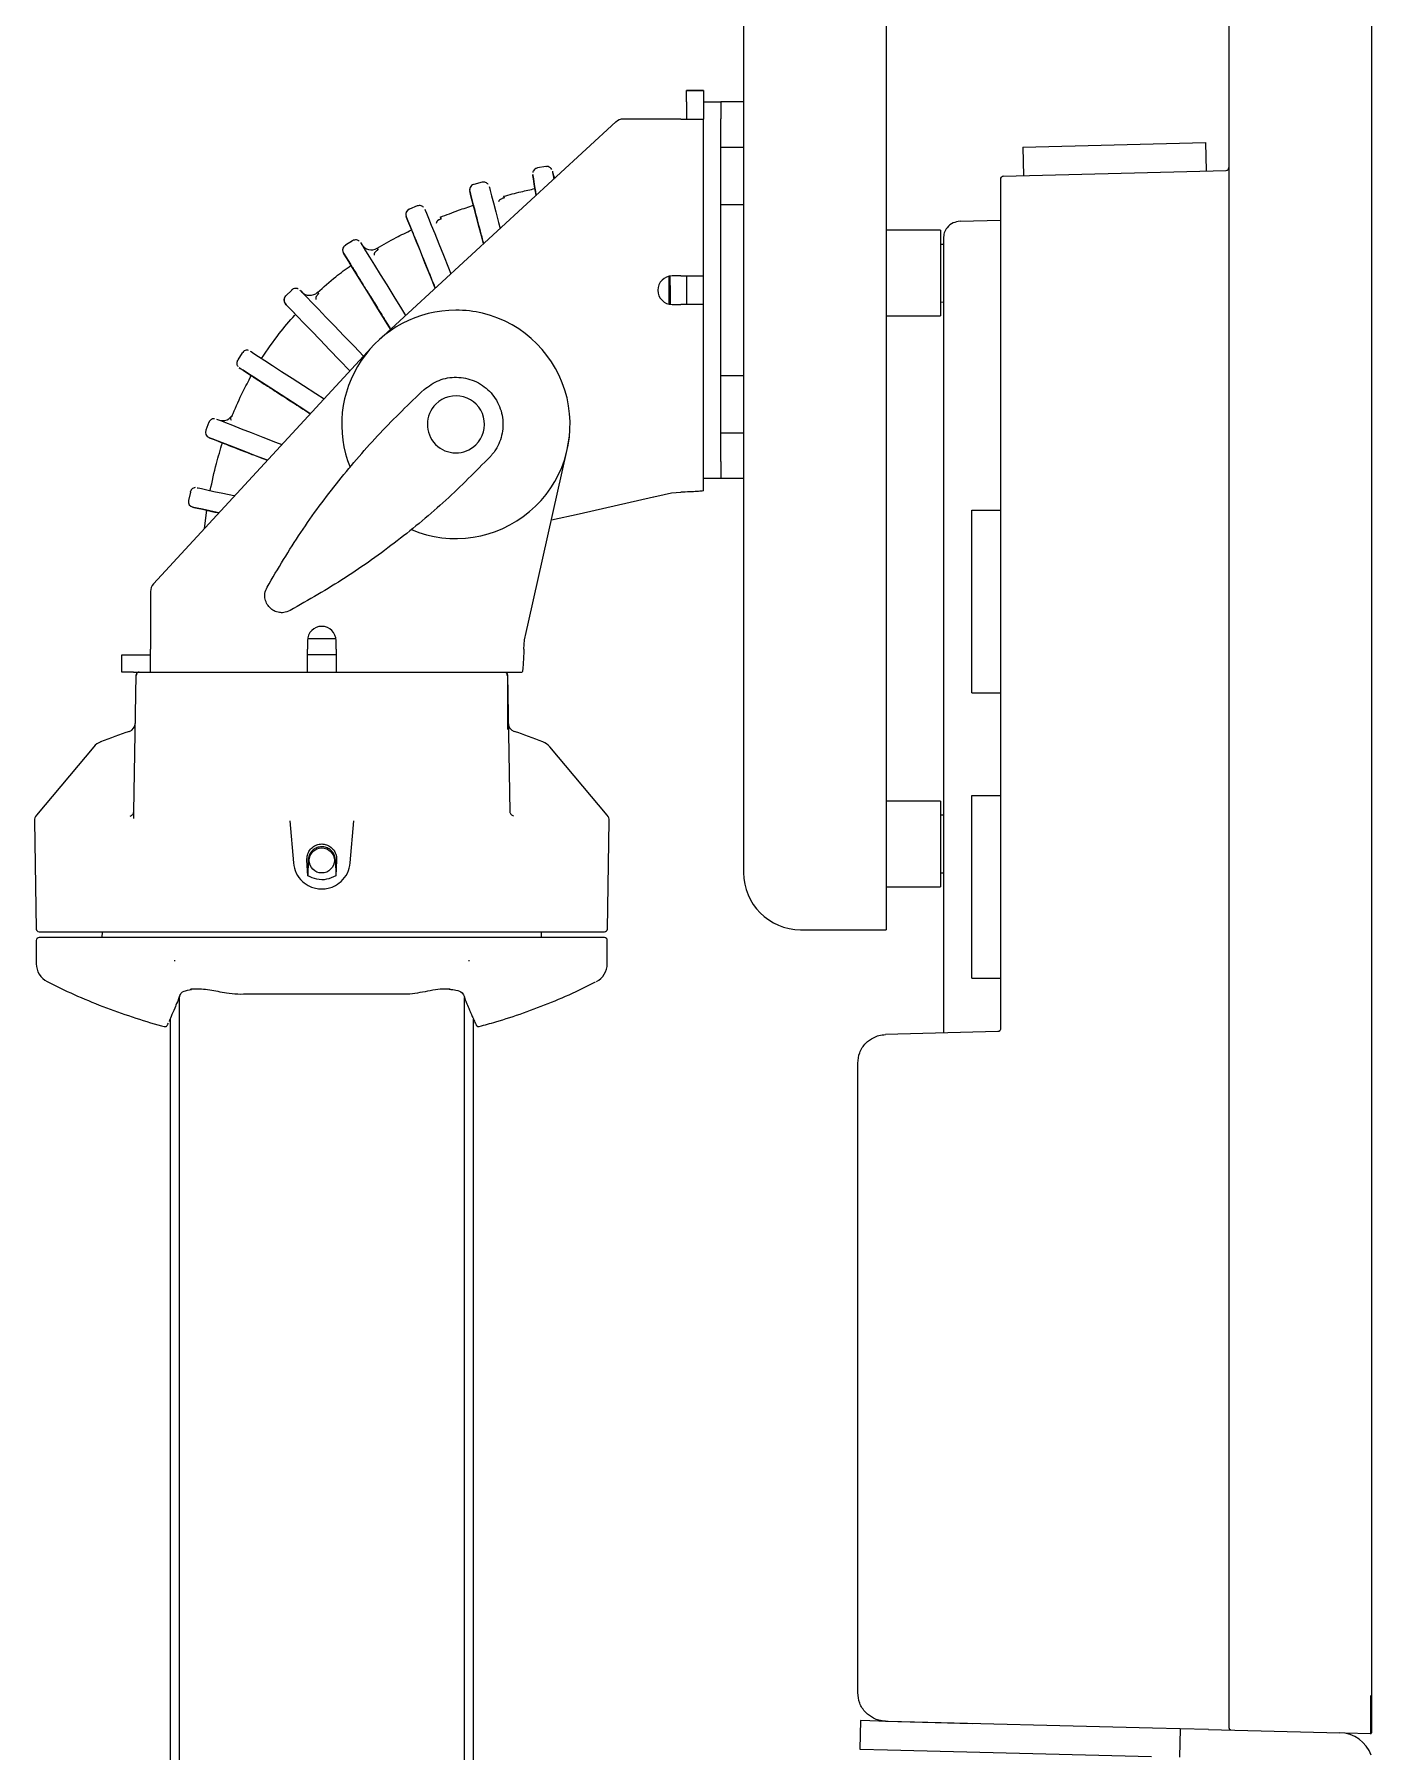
# Model space of a CAD drawing. Extents: x 28911 to 70911, y -59 to 29641.
# Drawn here: x 43988.8 to 44223, y 7214.3 to 7515.1 of the extents above; entities that cross this region are included whole.
import ezdxf

# ---------------------------------------------------------------- set-up
doc = ezdxf.new("R2010")
doc.units = 0
doc.header["$LTSCALE"] = 300
doc.header["$MEASUREMENT"] = 0

# ---------------------------------------------------------------- blocks, each defined once
blk = doc.blocks.new('A$C714e681e')
at = {"color": 7, "linetype": 'Continuous', "lineweight": 25}
for p, q in [((6135.66, 1695.91), (6135.66, 1534.91)), ((6160.66, 1695.91), (6160.66, 1524.91)), ((6220.66, 1696.05), (6220.66, 1391.39)), ((6245.66, 1696.05), (6245.66, 1390.76)), ((6125.66, 1671.9), (6128.66, 1671.9)), ((6125.66, 1669.9), (6125.66, 1671.9)), ((6128.66, 1671.9), (6125.66, 1671.9)), ((6125.66, 1669.9), (6125.66, 1666.9)), ((6128.66, 1671.9), (6128.66, 1669.9)), ((6128.66, 1669.91), (6131.66, 1669.91)), ((6128.66, 1669.9), (6128.66, 1666.9)), ((6131.66, 1669.91), (6131.66, 1666.91)), ((6132.16, 1669.91), (6131.66, 1669.91)), ((6135.66, 1669.91), (6132.16, 1669.91)), ((6113.28, 1666.38), (6071.74, 1628.13)), ((6124.66, 1666.9), (6114.63, 1666.9)), ((6124.66, 1666.9), (6128.66, 1666.9)), ((6128.66, 1639.41), (6128.66, 1666.9)), ((6131.66, 1606.91), (6131.66, 1666.91)), ((6135.66, 1661.91), (6131.66, 1661.91)), ((6184.56, 1661.96), (6216.55, 1662.8)), ((6184.56, 1661.96), (6184.69, 1656.96)), ((6216.55, 1662.8), (6216.68, 1657.8)), ((6099.11, 1658.13), (6099.11, 1658.13)), ((6101.06, 1658.57), (6099.57, 1658.33)), ((6181.15, 1656.87), (6220.18, 1657.89)), ((6088.04, 1655.23), (6088.04, 1655.23)), ((6089.89, 1655.82), (6088.44, 1655.44)), ((6181.15, 1656.82), (6181.15, 1656.87)), ((6078.53, 1651.67), (6077.14, 1651.11)), ((6093.65, 1653.37), (6093.73, 1653.07)), ((6131.66, 1651.91), (6135.66, 1651.91)), ((6180.66, 1651.87), (6180.66, 1507.55)), ((6076.82, 1650.89), (6076.82, 1650.89)), ((6082.56, 1649.7), (6082.68, 1649.41)), ((6173.59, 1648.98), (6180.66, 1649.17)), ((6067.2, 1645.57), (6065.93, 1644.78)), ((6170.16, 1647.41), (6160.66, 1647.41)), ((6170.16, 1647.41), (6170.16, 1632.41)), ((6170.66, 1645.98), (6170.66, 1506.8)), ((6065.69, 1644.58), (6065.69, 1644.58)), ((6071.5, 1644.26), (6071.67, 1644)), ((6170.16, 1644.96), (6170.66, 1644.98)), ((6122.66, 1634.46), (6122.66, 1639.35)), ((6122.8, 1634.43), (6122.77, 1639.37)), ((6124.66, 1639.41), (6123.16, 1639.41)), ((6124.66, 1639.41), (6128.66, 1639.41)), ((6125.66, 1639.41), (6125.66, 1634.41)), ((6128.66, 1634.41), (6128.66, 1639.41)), ((6056.56, 1636.95), (6055.48, 1635.91)), ((6061.05, 1636.54), (6061.27, 1636.32)), ((6055.35, 1635.76), (6055.35, 1635.76)), ((6123.16, 1634.41), (6124.66, 1634.41)), ((6128.66, 1634.41), (6124.66, 1634.41)), ((6128.66, 1601.8), (6128.66, 1634.41)), ((6170.16, 1634.85), (6170.66, 1634.84)), ((6057.13, 1632.5), (6057.07, 1632.55)), ((6057.12, 1632.63), (6057.12, 1632.63)), ((6160.66, 1632.41), (6170.16, 1632.41)), ((6070.51, 1626.9), (6032.33, 1585.49)), ((6047.02, 1624.62), (6047.07, 1624.7)), ((6047.02, 1624.62), (6047.02, 1624.62)), ((6047.88, 1625.95), (6047.07, 1624.7)), ((6135.66, 1621.91), (6131.66, 1621.91)), ((6047.95, 1619.05), (6047.95, 1619.05)), ((6042.04, 1613.78), (6041.5, 1612.38)), ((6042.04, 1613.78), (6042.04, 1613.78)), ((6044.4, 1610.18), (6044.4, 1610.18)), ((6104.8, 1609.04), (6105.18, 1611.33)), ((6131.66, 1611.91), (6135.66, 1611.91)), ((6098.01, 1578.79), (6104.8, 1609.04)), ((6131.66, 1606.91), (6131.66, 1603.91)), ((6131.66, 1603.91), (6128.66, 1603.91)), ((6132.16, 1603.91), (6131.66, 1603.91)), ((6135.66, 1603.91), (6132.16, 1603.91)), ((6038.78, 1601.55), (6038.46, 1600.09)), ((6038.78, 1601.55), (6038.8, 1601.64)), ((6038.78, 1601.55), (6038.8, 1601.64)), ((6038.8, 1601.64), (6038.8, 1601.64)), ((6106.88, 1597.77), (6119.92, 1600.7)), ((6119.92, 1600.7), (6119.95, 1600.71)), ((6119.95, 1600.71), (6121.76, 1601.11)), ((6121.76, 1601.11), (6123.02, 1601.4)), ((6123.02, 1601.4), (6124.66, 1601.52)), ((6041.25, 1595.16), (6041.67, 1598.37)), ((6041.67, 1598.37), (6041.67, 1598.37)), ((6102.03, 1596.68), (6106.88, 1597.77)), ((6175.66, 1598.41), (6180.66, 1598.41)), ((6175.66, 1566.41), (6175.66, 1598.41)), ((6031.8, 1584.14), (6031.8, 1574.04)), ((6097.31, 1575.68), (6097.59, 1576.95)), ((6097.59, 1576.95), (6098.01, 1578.79)), ((6031.8, 1570.04), (6031.8, 1574.04)), ((6059.3, 1575.54), (6059.3, 1574.04)), ((6059.3, 1570.04), (6059.3, 1574.04)), ((6064.28, 1575.84), (6059.32, 1575.84)), ((6064.3, 1574.04), (6064.3, 1575.54)), ((6064.3, 1574.04), (6064.3, 1570.04)), ((6097.19, 1574.04), (6097.31, 1575.68)), ((6026.8, 1573.04), (6028.8, 1573.04)), ((6026.8, 1570.04), (6026.8, 1573.04)), ((6028.8, 1573.04), (6031.8, 1573.04)), ((6064.3, 1573.04), (6059.3, 1573.04)), ((6028.8, 1570.04), (6026.8, 1570.04)), ((6028.8, 1570.04), (6031.8, 1570.04)), ((6028.87, 1545.54), (6029.29, 1569.55)), ((6029.3, 1569.54), (6029.43, 1569.53)), ((6031.8, 1570.04), (6059.3, 1570.04)), ((6059.3, 1570.04), (6064.3, 1570.04)), ((6064.3, 1570.04), (6096.91, 1570.04)), ((6094.17, 1569.53), (6094.3, 1569.54)), ((6094.3, 1569.54), (6094.3, 1559.95)), ((6094.31, 1569.55), (6094.73, 1545.57)), ((6175.66, 1566.41), (6180.66, 1566.41)), ((6021.87, 1556.95), (6011.81, 1544.97)), ((6111.79, 1544.97), (6101.73, 1556.95)), ((6170.16, 1547.41), (6160.66, 1547.41)), ((6170.16, 1547.41), (6170.16, 1532.41)), ((6175.66, 1548.41), (6180.66, 1548.41)), ((6175.66, 1516.41), (6175.66, 1548.41)), ((6011.46, 1543.98), (6011.79, 1525.03)), ((6056.18, 1543.97), (6056.82, 1536.6)), ((6066.78, 1536.6), (6067.43, 1543.97)), ((6111.81, 1525.03), (6112.14, 1543.98)), ((6170.66, 1544.98), (6170.16, 1544.96)), ((6059.36, 1534.33), (6059.2, 1537.08)), ((6059.41, 1537.08), (6059.36, 1534.33)), ((6064.19, 1537.08), (6064.24, 1534.33)), ((6064.4, 1537.08), (6064.24, 1534.33)), ((6170.16, 1534.85), (6170.66, 1534.84)), ((6160.66, 1532.41), (6170.16, 1532.41)), ((6011.8, 1523.04), (6011.8, 1518.93)), ((6023.32, 1524.54), (6023.3, 1523.54)), ((6100.3, 1523.54), (6100.28, 1524.54)), ((6111.8, 1518.93), (6111.8, 1523.04)), ((6145.66, 1524.91), (6152.66, 1524.91)), ((6152.66, 1524.91), (6160.66, 1524.91)), ((6035.94, 1519.54), (6036.12, 1519.54)), ((6087.48, 1519.54), (6087.66, 1519.54)), ((6175.66, 1516.41), (6180.66, 1516.41)), ((6036.82, 1513), (6036.82, 226.49)), ((6086.79, 226.45), (6086.79, 1513.03)), ((6035.24, 1509.29), (6035.24, 226.47)), ((6088.36, 226.43), (6088.36, 1509.23)), ((6088.7, 1508.52), (6088.69, 1508.54)), ((6088.85, 1508.16), (6088.87, 1508.1)), ((6180.18, 1507.05), (6160.53, 1506.53)), ((6155.66, 1391.28), (6155.66, 1501.54)), ((6156.14, 1386.38), (6156.02, 1381.38)), ((6161.01, 1386.25), (6156.14, 1386.38)), ((6160.53, 1386.28), (6175.69, 1385.88)), ((6207.26, 1385.08), (6161.01, 1386.25)), ((6212.12, 1384.96), (6207.26, 1385.08)), ((6212.12, 1384.96), (6212, 1379.96)), ((6217.12, 1384.83), (6212.12, 1384.96)), ((6217.12, 1384.83), (6240.11, 1384.25)), ((6220.96, 1384.74), (6220.89, 1384.77)), ((6245.46, 1384.06), (6240.94, 1384.17)), ((6156.02, 1381.38), (6160.88, 1381.26)), ((6160.88, 1381.26), (6207.13, 1380.09))]:
    blk.add_line(p, q, dxfattribs=at)
at = {"color": 7, "linetype": 'Continuous', "lineweight": 25, "flags": 128}
for points in [[(6102.2, 1657.74), (6102.23, 1657.54), (6102.32, 1656.98), (6102.42, 1656.38)], [(6091.11, 1655.1), (6091.16, 1654.92), (6091.31, 1654.36), (6091.55, 1653.44), (6091.88, 1652.19), (6092.29, 1650.62), (6092.77, 1648.76), (6093.04, 1647.74)], [(6099.33, 1653.53), (6099.22, 1654.21), (6099.01, 1655.49), (6098.87, 1656.43), (6098.77, 1656.99), (6098.74, 1657.19)], [(6098.74, 1657.19), (6098.77, 1656.99), (6098.86, 1656.43), (6099.01, 1655.49), (6099.13, 1654.78)], [(6087.72, 1654.22), (6087.77, 1654.03), (6087.92, 1653.47), (6088.16, 1652.56), (6088.34, 1651.86)], [(6090.12, 1645.06), (6089.94, 1645.78), (6089.39, 1647.87), (6088.9, 1649.73), (6088.49, 1651.3), (6088.16, 1652.56), (6087.92, 1653.47), (6087.77, 1654.03), (6087.73, 1654.22)], [(6081.67, 1637.28), (6080.76, 1639.51), (6079.87, 1641.72), (6079.06, 1643.73), (6078.34, 1645.51), (6077.73, 1647.01), (6077.24, 1648.22), (6076.88, 1649.09), (6076.66, 1649.63), (6076.59, 1649.81)], [(6076.59, 1649.81), (6076.66, 1649.63), (6076.88, 1649.09), (6077.24, 1648.22), (6077.51, 1647.55)], [(6079.84, 1651.12), (6079.91, 1650.94), (6080.13, 1650.41), (6080.48, 1649.53), (6080.97, 1648.33), (6081.58, 1646.82), (6082.3, 1645.05), (6083.11, 1643.03), (6084.01, 1640.83), (6084.42, 1639.81)], [(6073.86, 1630.08), (6072.79, 1631.81), (6071.45, 1633.97), (6070.2, 1635.99), (6069.06, 1637.83), (6068.05, 1639.46), (6067.19, 1640.84), (6066.51, 1641.95), (6066.01, 1642.75), (6065.7, 1643.24), (6065.6, 1643.41)], [(6065.6, 1643.41), (6065.7, 1643.24), (6066.01, 1642.75), (6066.51, 1641.95), (6066.89, 1641.33)], [(6065.69, 1644.58), (6065.77, 1644.66), (6065.93, 1644.78)], [(6068.58, 1645.25), (6068.68, 1645.09), (6068.98, 1644.6), (6069.48, 1643.79), (6070.17, 1642.69), (6071.02, 1641.31), (6072.03, 1639.68), (6073.18, 1637.83), (6074.43, 1635.81), (6075.77, 1633.65), (6076.48, 1632.5)], [(6057.98, 1636.93), (6058.11, 1636.79), (6058.51, 1636.37), (6059.17, 1635.69), (6060.07, 1634.76), (6061.2, 1633.59), (6062.53, 1632.21), (6064.04, 1630.65), (6065.69, 1628.93), (6067.45, 1627.11), (6069.11, 1625.38)], [(6055.35, 1635.76), (6055.36, 1635.76), (6055.48, 1635.91)], [(6066.74, 1622.81), (6064.93, 1624.68), (6063.17, 1626.5), (6061.52, 1628.22), (6060.01, 1629.78), (6058.68, 1631.16), (6057.55, 1632.33), (6056.65, 1633.26), (6055.99, 1633.94), (6055.59, 1634.36), (6055.46, 1634.5)], [(6055.46, 1634.5), (6055.59, 1634.36), (6055.99, 1633.94), (6056.65, 1633.26), (6057.26, 1632.63)], [(6049.26, 1626.25), (6049.43, 1626.15), (6049.91, 1625.83), (6050.71, 1625.32), (6051.8, 1624.61), (6053.16, 1623.73), (6054.77, 1622.69), (6056.59, 1621.51), (6058.59, 1620.22), (6060.73, 1618.84), (6062.2, 1617.89)], [(6059.79, 1615.28), (6058.83, 1615.9), (6056.69, 1617.28), (6054.69, 1618.57), (6052.87, 1619.75), (6051.26, 1620.79), (6049.9, 1621.67), (6048.81, 1622.38), (6048.01, 1622.89), (6047.53, 1623.21), (6047.36, 1623.31)], [(6047.36, 1623.31), (6047.53, 1623.21), (6048.01, 1622.89), (6048.81, 1622.38), (6049.42, 1621.98)], [(6043.34, 1614.35), (6043.52, 1614.28), (6044.05, 1614.07), (6044.94, 1613.72), (6046.15, 1613.25), (6047.66, 1612.66), (6049.45, 1611.97), (6051.47, 1611.18), (6053.69, 1610.32), (6054.82, 1609.88)], [(6052.27, 1607.12), (6050.2, 1607.92), (6048.18, 1608.71), (6046.39, 1609.4), (6044.88, 1609.99), (6043.67, 1610.46), (6042.78, 1610.81), (6042.25, 1611.01), (6042.07, 1611.08)], [(6042.07, 1611.08), (6042.25, 1611.01), (6042.78, 1610.81), (6043.67, 1610.46), (6044.34, 1610.2)], [(6039.96, 1602.32), (6040.15, 1602.28), (6040.72, 1602.16), (6041.64, 1601.96), (6042.91, 1601.68), (6044.5, 1601.34), (6046.37, 1600.94), (6046.54, 1600.9)], [(6043.79, 1597.91), (6043.76, 1597.92), (6042.17, 1598.26), (6040.9, 1598.54), (6039.98, 1598.74), (6039.42, 1598.86), (6039.23, 1598.9)], [(6039.23, 1598.9), (6039.42, 1598.86), (6039.98, 1598.74), (6040.9, 1598.54), (6041.61, 1598.38)], [(6029.79, 1570.04), (6029.7, 1570.03), (6029.63, 1570.01)]]:
    blk.add_lwpolyline(points, dxfattribs=at)
at = {"color": 7, "linetype": 'Continuous', "lineweight": 25}
blk.add_circle((6061.8, 1537.04), 2.2, dxfattribs=at)
for centre, radius, start, end in [((6114.63, 1664.9), 2, 90, 132.6336), ((6099.73, 1657.34), 1, 99.0318, 128.109), ((6104.22, 1657.76), 2, 189.0318, 216.7811), ((6220.16, 1658.39), 0.5, 271.5, 0), ((6088.69, 1654.47), 1, 130.9262, 194.6664), ((6088.69, 1654.47), 1, 104.6664, 130.9262), ((6181.16, 1656.37), 0.5, 139.7757, 180), ((6181.16, 1656.37), 0.5, 91.5, 122.1023), ((6077.52, 1650.18), 1, 134.6247, 202.0632), ((6077.52, 1650.18), 1, 112.0632, 134.6247), ((6066.45, 1643.93), 1, 139.4869, 211.7877), ((6070.48, 1645.98), 2, 211.7877, 300.8166), ((6123.16, 1636.91), 2.5, 90, 270), ((6059.7, 1638.02), 2, 223.9715, 312.373), ((6056.18, 1635.19), 1, 145.5788, 223.9715), ((6085.29, 1613.42), 20, 90, 202.0131), ((6085.29, 1613.42), 20, 76.4805, 90), ((6085.29, 1613.42), 20, 247.0691, 76.4805), ((6085.29, 1613.42), 5, 314.5454, 134.5454), ((6044.42, 1616.07), 2, 248.7489, 337.6428), ((6085.29, 1613.42), 5, 134.5454, 314.5454), ((6042.43, 1612.02), 1, 158.7489, 248.7489), ((6039.44, 1599.88), 1, 167.8298, 257.8298), ((6033.8, 1584.14), 2, 137.3228, 180), ((6061.8, 1575.54), 2.5, 0, 180), ((6029.79, 1569.54), 0.5, 128.0344, 179), ((6061.8, 1458.88), 106.25, 108.4816, 111.3746), ((6027.64, 1561.07), 1.5, 288.4816, 359), ((6095.96, 1561.07), 1.5, 181, 251.5184), ((6061.8, 1458.88), 106.25, 68.6254, 71.5184), ((6024.17, 1555.03), 3, 111.3746, 140), ((6099.43, 1555.03), 3, 40, 68.6254), ((6012.96, 1544), 1.5, 140, 181), ((6110.64, 1544), 1.5, 359, 40), ((6145.66, 1534.91), 10, 180, 270), ((6012.29, 1525.04), 0.5, 181, 270), ((6111.31, 1525.04), 0.5, 270, 359), ((6012.3, 1523.04), 0.5, 90, 180), ((6111.3, 1523.04), 0.5, 0, 90), ((6015.3, 1518.93), 3.5, 180, 243.0923), ((6108.3, 1518.93), 3.5, 296.9077, 0), ((6221.16, 1385.19), 0.5, 180, 220.0302), ((6239.96, 1378.25), 6, 20, 88.55), ((6245.46, 1384.26), 0.2, 270, 0), ((6245.46, 1384.26), 0.2, 268.5, 270)]:
    blk.add_arc(centre, radius, start, end, dxfattribs=at)
for points, knots in [([(6099.11, 1658.13), (6099.02, 1658.04), (6098.88, 1657.9), (6098.78, 1657.68), (6098.76, 1657.58), (6098.75, 1657.54)], [0, 0, 0, 0, 0.5455, 0.824003, 1, 1, 1, 1]), ([(6099.51, 1658.31), (6099.49, 1658.31), (6099.34, 1658.29), (6099.22, 1658.2), (6099.11, 1658.13)], [0, 0, 0, 0, 0.157964, 1, 1, 1, 1]), ([(6102.08, 1658.07), (6102.02, 1658.16), (6101.9, 1658.34), (6101.62, 1658.51), (6101.32, 1658.6), (6101.13, 1658.56), (6101.06, 1658.55)], [0, 0, 0, 0, 0.265173, 0.525383, 0.812673, 1, 1, 1, 1]), ([(6088.04, 1655.23), (6087.95, 1655.13), (6087.82, 1654.99), (6087.72, 1654.75), (6087.71, 1654.62), (6087.7, 1654.57)], [0, 0, 0, 0, 0.506584, 0.780336, 1, 1, 1, 1]), ([(6088.4, 1655.42), (6088.38, 1655.42), (6088.25, 1655.4), (6088.14, 1655.31), (6088.04, 1655.23)], [0, 0, 0, 0, 0.115729, 1, 1, 1, 1]), ([(6090.96, 1655.42), (6090.9, 1655.5), (6090.77, 1655.65), (6090.49, 1655.8), (6090.18, 1655.88), (6089.98, 1655.83), (6089.89, 1655.81)], [0, 0, 0, 0, 0.232802, 0.493439, 0.777487, 1, 1, 1, 1]), ([(6093.65, 1653.37), (6094.66, 1653.64), (6096.48, 1654.12), (6098.32, 1654.53), (6099.14, 1654.72)], [0, 0, 0, 0, 0.555366, 1, 1, 1, 1]), ([(6099.14, 1654.72), (6099.14, 1654.67), (6099.16, 1654.56), (6099.27, 1653.87), (6099.33, 1653.53)], [0, 0, 0, 0, 0.503709, 1, 1, 1, 1]), ([(6180.66, 1656.37), (6180.66, 1656.29), (6180.66, 1656.15), (6180.66, 1655.39), (6180.66, 1655.05)], [0, 0, 0, 0, 0.559279, 1, 1, 1, 1]), ([(6180.66, 1655.05), (6180.66, 1654.53), (6180.66, 1653.59), (6180.66, 1652.4), (6180.66, 1651.87)], [0, 0, 0, 0, 0.559188, 1, 1, 1, 1]), ([(6181.15, 1656.85), (6181.11, 1656.85), (6181.01, 1656.84), (6180.88, 1656.78), (6180.77, 1656.69), (6180.72, 1656.6), (6180.7, 1656.55)], [0, 0, 0, 0, 0.242658, 0.494607, 0.749573, 1, 1, 1, 1]), ([(6079.64, 1651.42), (6079.59, 1651.47), (6079.46, 1651.61), (6079.18, 1651.73), (6078.85, 1651.77), (6078.64, 1651.7), (6078.54, 1651.67)], [0, 0, 0, 0, 0.193004, 0.456367, 0.736142, 1, 1, 1, 1]), ([(6082.56, 1649.7), (6083.63, 1650.11), (6085.54, 1650.86), (6087.49, 1651.51), (6088.36, 1651.8)], [0, 0, 0, 0, 0.554946, 1, 1, 1, 1]), ([(6088.36, 1651.8), (6088.37, 1651.74), (6088.4, 1651.63), (6088.64, 1650.71), (6089.02, 1649.27), (6089.51, 1647.39), (6089.92, 1645.82), (6090.12, 1645.06)], [0, 0, 0, 0, 0.2021121, 0.4047889, 0.6064214, 0.8092214, 1, 1, 1, 1]), ([(6093.73, 1653.07), (6093.69, 1653.06), (6093.61, 1653.04), (6093.45, 1652.99), (6093.15, 1652.88), (6092.88, 1652.71), (6092.79, 1652.49), (6092.74, 1652.37)], [0, 0, 0, 0, 0.0367465, 0.0785573, 0.1893276, 0.5544025, 1, 1, 1, 1]), ([(6076.82, 1650.89), (6076.74, 1650.8), (6076.61, 1650.64), (6076.53, 1650.39), (6076.52, 1650.25), (6076.52, 1650.19)], [0, 0, 0, 0, 0.487066, 0.7685178, 1, 1, 1, 1]), ([(6076.52, 1650.19), (6076.52, 1650.19), (6076.52, 1650.17), (6076.52, 1650.16), (6076.52, 1650.15)], [0, 0, 0, 0, 0.337785, 1, 1, 1, 1]), ([(6077.13, 1651.1), (6077.12, 1651.1), (6077, 1651.07), (6076.9, 1650.98), (6076.82, 1650.89)], [0, 0, 0, 0, 0.058097, 1, 1, 1, 1]), ([(6082.68, 1649.41), (6082.65, 1649.39), (6082.57, 1649.36), (6082.42, 1649.29), (6082.14, 1649.15), (6081.9, 1648.95), (6081.84, 1648.72), (6081.81, 1648.6)], [0, 0, 0, 0, 0.036954, 0.079044, 0.190765, 0.559677, 1, 1, 1, 1]), ([(6173.59, 1648.98), (6173.17, 1648.92), (6172.3, 1648.79), (6171.33, 1647.98), (6170.76, 1646.99), (6170.7, 1646.31), (6170.66, 1645.98)], [0, 0, 0, 0, 0.270633, 0.562398, 0.789441, 1, 1, 1, 1]), ([(6068.34, 1645.51), (6068.29, 1645.54), (6068.15, 1645.65), (6067.87, 1645.73), (6067.52, 1645.72), (6067.2, 1645.6), (6067.04, 1645.44), (6066.97, 1645.37)], [0, 0, 0, 0, 0.118949, 0.334736, 0.562107, 0.799505, 1, 1, 1, 1]), ([(6071.5, 1644.26), (6072.6, 1644.89), (6074.57, 1646.04), (6076.62, 1647.04), (6077.53, 1647.49)], [0, 0, 0, 0, 0.555013, 1, 1, 1, 1]), ([(6077.53, 1647.49), (6077.56, 1647.43), (6077.6, 1647.32), (6077.96, 1646.44), (6078.51, 1645.07), (6079.26, 1643.22), (6080.18, 1640.95), (6081, 1638.93), (6081.53, 1637.64), (6081.67, 1637.28)], [0, 0, 0, 0, 0.156548, 0.313534, 0.469711, 0.626792, 0.783074, 0.939911, 1, 1, 1, 1]), ([(6065.69, 1644.58), (6065.62, 1644.48), (6065.5, 1644.31), (6065.45, 1644.03), (6065.45, 1643.86), (6065.47, 1643.76), (6065.47, 1643.73)], [0, 0, 0, 0, 0.417171, 0.678073, 0.905545, 1, 1, 1, 1]), ([(6071.67, 1644), (6071.64, 1643.98), (6071.57, 1643.94), (6071.43, 1643.85), (6071.18, 1643.66), (6070.98, 1643.43), (6070.96, 1643.2), (6070.95, 1643.08)], [0, 0, 0, 0, 0.037201, 0.079624, 0.192484, 0.565982, 1, 1, 1, 1]), ([(6061.05, 1636.54), (6062.1, 1637.47), (6063.99, 1639.13), (6066.02, 1640.62), (6066.92, 1641.28)], [0, 0, 0, 0, 0.5564622, 1, 1, 1, 1]), ([(6066.92, 1641.28), (6066.95, 1641.22), (6067.02, 1641.12), (6067.52, 1640.32), (6068.3, 1639.06), (6069.35, 1637.36), (6070.63, 1635.29), (6072.1, 1632.92), (6073.21, 1631.14), (6073.81, 1630.17), (6073.86, 1630.08)], [0, 0, 0, 0, 0.140839, 0.282071, 0.422576, 0.563894, 0.704494, 0.845591, 0.986656, 1, 1, 1, 1]), ([(6122.77, 1639.34), (6122.78, 1638.42), (6122.79, 1636.8), (6122.8, 1635.18), (6122.8, 1634.48)], [0, 0, 0, 0, 0.56776, 1, 1, 1, 1]), ([(6057.69, 1637.13), (6057.65, 1637.15), (6057.49, 1637.23), (6057.18, 1637.25), (6056.81, 1637.16), (6056.56, 1636.97), (6056.46, 1636.84), (6056.43, 1636.8)], [0, 0, 0, 0, 0.092769, 0.363685, 0.639614, 0.897246, 1, 1, 1, 1]), ([(6061.27, 1636.32), (6061.24, 1636.29), (6061.18, 1636.24), (6061.06, 1636.12), (6060.86, 1635.89), (6060.71, 1635.64), (6060.75, 1635.41), (6060.76, 1635.29)], [0, 0, 0, 0, 0.037411, 0.080119, 0.193953, 0.571367, 1, 1, 1, 1]), ([(6055.35, 1635.76), (6055.29, 1635.65), (6055.19, 1635.46), (6055.17, 1635.17), (6055.2, 1634.96), (6055.24, 1634.84), (6055.26, 1634.79)], [0, 0, 0, 0, 0.36949, 0.622913, 0.840347, 1, 1, 1, 1]), ([(6051.27, 1624.96), (6052.27, 1626.44), (6054.05, 1629.09), (6056.15, 1631.5), (6057.07, 1632.55)], [0, 0, 0, 0, 0.560124, 1, 1, 1, 1]), ([(6047.02, 1624.62), (6046.98, 1624.5), (6046.9, 1624.3), (6046.91, 1624), (6046.98, 1623.77), (6047.05, 1623.63), (6047.1, 1623.57), (6047.11, 1623.55)], [0, 0, 0, 0, 0.33117, 0.577621, 0.785674, 0.960174, 1, 1, 1, 1]), ([(6048.94, 1626.38), (6048.87, 1626.4), (6048.68, 1626.43), (6048.37, 1626.37), (6048.04, 1626.18), (6047.91, 1625.98), (6047.84, 1625.88)], [0, 0, 0, 0, 0.164898, 0.44604, 0.710103, 1, 1, 1, 1]), ([(6046.27, 1615.31), (6046.82, 1616.58), (6047.79, 1618.84), (6048.96, 1621.01), (6049.47, 1621.95)], [0, 0, 0, 0, 0.563152, 1, 1, 1, 1]), ([(6049.47, 1621.95), (6049.52, 1621.92), (6049.62, 1621.85), (6050.42, 1621.34), (6051.66, 1620.53), (6053.34, 1619.45), (6055.39, 1618.12), (6057.57, 1616.72), (6059.11, 1615.72), (6059.79, 1615.28)], [0, 0, 0, 0, 0.146788, 0.293987, 0.440427, 0.587715, 0.734255, 0.881311, 1, 1, 1, 1]), ([(6079.71, 1619.5), (6080.55, 1620.12), (6082.23, 1621.35), (6085.41, 1621.86), (6088.06, 1621.32), (6089.95, 1620.29), (6091.2, 1619.25), (6092.22, 1617.99), (6093.22, 1616.09), (6093.74, 1613.41), (6093.23, 1610.8), (6092.37, 1609.12), (6091.76, 1608.28), (6091.41, 1607.89), (6091.28, 1607.75)], [0, 0, 0, 0, 0.124799, 0.249513, 0.374109, 0.437472, 0.499332, 0.561243, 0.624648, 0.749504, 0.874497, 0.937113, 0.976469, 1, 1, 1, 1]), ([(6052.21, 1584.91), (6054.13, 1588.14), (6057.98, 1594.6), (6064.69, 1603.62), (6071.92, 1612.05), (6077.12, 1617.02), (6079.71, 1619.5)], [0, 0, 0, 0, 0.250464, 0.500924, 0.750528, 1, 1, 1, 1]), ([(6042.99, 1614.41), (6042.98, 1614.41), (6042.86, 1614.42), (6042.64, 1614.37), (6042.35, 1614.22), (6042.15, 1614.01), (6042.07, 1613.85), (6042.05, 1613.79)], [0, 0, 0, 0, 0.032632, 0.279858, 0.555086, 0.846674, 1, 1, 1, 1]), ([(6046.08, 1614.96), (6046.01, 1614.86), (6045.83, 1614.59), (6045.76, 1614.4), (6045.88, 1614.24), (6045.93, 1614.18)], [0, 0, 0, 0, 0.287731, 0.722145, 1, 1, 1, 1]), ([(6042.27, 1601.82), (6042.61, 1603.41), (6043.2, 1606.23), (6044.04, 1608.98), (6044.4, 1610.18)], [0, 0, 0, 0, 0.56618, 1, 1, 1, 1]), ([(6044.4, 1610.18), (6044.46, 1610.15), (6044.57, 1610.11), (6045.46, 1609.77), (6046.83, 1609.23), (6048.71, 1608.5), (6050.55, 1607.78), (6051.85, 1607.28), (6052.27, 1607.12)], [0, 0, 0, 0, 0.182221, 0.364952, 0.546741, 0.729582, 0.911493, 1, 1, 1, 1]), ([(6091.28, 1607.75), (6088.75, 1605.18), (6083.68, 1600.05), (6075.12, 1592.95), (6066, 1586.4), (6059.5, 1582.66), (6056.25, 1580.8)], [0, 0, 0, 0, 0.250334, 0.500744, 0.750401, 1, 1, 1, 1]), ([(6039.61, 1602.33), (6039.56, 1602.32), (6039.41, 1602.3), (6039.17, 1602.17), (6038.93, 1601.95), (6038.84, 1601.75), (6038.8, 1601.64)], [0, 0, 0, 0, 0.13897, 0.412026, 0.702704, 1, 1, 1, 1]), ([(6041.67, 1598.37), (6041.74, 1598.36), (6041.86, 1598.33), (6042.62, 1598.16), (6043.46, 1597.98), (6043.79, 1597.91)], [0, 0, 0, 0, 0.378553, 0.758164, 1, 1, 1, 1]), ([(6056.25, 1580.8), (6055.89, 1580.65), (6055.28, 1580.4), (6054.29, 1580.44), (6053.43, 1580.71), (6052.65, 1581.29), (6052.08, 1582.08), (6051.82, 1582.95), (6051.8, 1583.94), (6052.05, 1584.54), (6052.21, 1584.91)], [0, 0, 0, 0, 0.152894, 0.249721, 0.379167, 0.499651, 0.620169, 0.749622, 0.846724, 1, 1, 1, 1]), ([(6029.8, 1570.04), (6029.74, 1570.03), (6029.64, 1570.02), (6029.53, 1569.96), (6029.44, 1569.89), (6029.38, 1569.81), (6029.32, 1569.7), (6029.31, 1569.6), (6029.3, 1569.54)], [0, 0, 0, 0, 0.239456, 0.36836, 0.5, 0.63164, 0.760545, 1, 1, 1, 1]), ([(6029.64, 1570.01), (6029.59, 1569.99), (6029.49, 1569.94), (6029.39, 1569.82), (6029.33, 1569.68), (6029.33, 1569.58), (6029.33, 1569.53)], [0, 0, 0, 0, 0.248854, 0.502283, 0.754368, 1, 1, 1, 1]), ([(6093.8, 1570.04), (6093.86, 1570.03), (6093.96, 1570.02), (6094.08, 1569.96), (6094.16, 1569.89), (6094.22, 1569.81), (6094.28, 1569.7), (6094.29, 1569.6), (6094.3, 1569.54)], [0, 0, 0, 0, 0.2394484, 0.3683552, 0.5, 0.6316447, 0.7605516, 1, 1, 1, 1]), ([(6094.27, 1569.53), (6094.27, 1569.58), (6094.28, 1569.68), (6094.22, 1569.82), (6094.11, 1569.95), (6094.01, 1569.99), (6093.96, 1570.01)], [0, 0, 0, 0, 0.245763, 0.49799, 0.751442, 1, 1, 1, 1]), ([(6028.24, 1544.77), (6028.33, 1544.82), (6028.51, 1544.92), (6028.71, 1545.1), (6028.84, 1545.3), (6028.86, 1545.46), (6028.87, 1545.54)], [0, 0, 0, 0, 0.249542, 0.501541, 0.753108, 1, 1, 1, 1]), ([(6028.89, 1544.4), (6028.89, 1544.61), (6028.89, 1545.01), (6028.88, 1545.37), (6028.87, 1545.54)], [0, 0, 0, 0, 0.498042, 1, 1, 1, 1]), ([(6094.73, 1545.57), (6094.74, 1545.49), (6094.77, 1545.35), (6094.91, 1545.14), (6095.11, 1544.95), (6095.29, 1544.86), (6095.38, 1544.81)], [0, 0, 0, 0, 0.246991, 0.500911, 0.754386, 1, 1, 1, 1]), ([(6059.2, 1537.08), (6059.21, 1537.39), (6059.23, 1538), (6059.64, 1538.84), (6060.29, 1539.5), (6061.12, 1539.88), (6062, 1539.97), (6062.84, 1539.75), (6063.57, 1539.28), (6064.11, 1538.58), (6064.39, 1537.81), (6064.4, 1537.3), (6064.4, 1537.08)], [0, 0, 0, 0, 0.105415, 0.211342, 0.319445, 0.421748, 0.52358, 0.620122, 0.719072, 0.821472, 0.924735, 1, 1, 1, 1]), ([(6064.19, 1537.08), (6064.17, 1537.33), (6064.11, 1537.84), (6063.72, 1538.54), (6063.13, 1539.09), (6062.37, 1539.41), (6061.56, 1539.47), (6060.77, 1539.24), (6060.09, 1538.78), (6059.62, 1538.12), (6059.43, 1537.51), (6059.41, 1537.16), (6059.41, 1537.08)], [0, 0, 0, 0, 0.099644, 0.206069, 0.316086, 0.42301, 0.533414, 0.640315, 0.749993, 0.858269, 0.966831, 1, 1, 1, 1]), ([(6056.82, 1536.6), (6056.94, 1535.99), (6057.18, 1534.77), (6058.3, 1533.33), (6059.54, 1532.52), (6060.72, 1532.11), (6061.43, 1532.06), (6061.8, 1532.04)], [0, 0, 0, 0, 0.2503086, 0.4997483, 0.7137713, 0.8479544, 1, 1, 1, 1]), ([(6064.24, 1534.33), (6063.72, 1534.09), (6062.68, 1533.62), (6060.91, 1533.62), (6059.88, 1534.09), (6059.36, 1534.33)], [0, 0, 0, 0, 0.333576, 0.669543, 1, 1, 1, 1]), ([(6061.8, 1532.04), (6062.18, 1532.06), (6062.88, 1532.11), (6064.06, 1532.52), (6065.3, 1533.34), (6066.42, 1534.77), (6066.66, 1535.99), (6066.78, 1536.6)], [0, 0, 0, 0, 0.152159, 0.286432, 0.500561, 0.750224, 1, 1, 1, 1]), ([(6012.29, 1524.54), (6012.36, 1524.54), (6012.51, 1524.54), (6013.7, 1524.54), (6015.5, 1524.54), (6017.77, 1524.54), (6020.31, 1524.54), (6023.3, 1524.54), (6026.73, 1524.54), (6030.53, 1524.54), (6034.63, 1524.54), (6038.99, 1524.54), (6043.97, 1524.54), (6049.57, 1524.54), (6055.7, 1524.54), (6059.79, 1524.54), (6061.8, 1524.54)], [0, 0, 0, 0, 0.077633, 0.15767, 0.239951, 0.304283, 0.368607, 0.434307, 0.5, 0.5657, 0.631393, 0.695724, 0.760049, 0.842336, 0.922372, 1, 1, 1, 1]), ([(6111.3, 1523.54), (6111.23, 1523.54), (6111.09, 1523.54), (6109.9, 1523.54), (6108.1, 1523.54), (6105.83, 1523.54), (6103.28, 1523.54), (6100.29, 1523.54), (6096.86, 1523.54), (6093.07, 1523.54), (6088.96, 1523.54), (6084.61, 1523.54), (6079.63, 1523.54), (6074.03, 1523.54), (6067.9, 1523.54), (6061.8, 1523.54), (6055.7, 1523.54), (6049.58, 1523.54), (6043.97, 1523.54), (6038.99, 1523.54), (6034.64, 1523.54), (6030.53, 1523.54), (6026.74, 1523.54), (6023.31, 1523.54), (6020.32, 1523.54), (6017.77, 1523.54), (6015.5, 1523.54), (6013.7, 1523.54), (6012.52, 1523.54), (6012.37, 1523.54), (6012.3, 1523.54)], [0, 0, 0, 0, 0.038814, 0.078832, 0.119976, 0.152138, 0.184303, 0.21715, 0.25, 0.282847, 0.315697, 0.347859, 0.380024, 0.421165, 0.461184, 0.5, 0.538813, 0.578832, 0.619976, 0.652138, 0.684303, 0.71715, 0.75, 0.782847, 0.815697, 0.847859, 0.880024, 0.921165, 0.961184, 1, 1, 1, 1]), ([(6061.8, 1524.54), (6063.81, 1524.54), (6067.9, 1524.54), (6074.03, 1524.54), (6079.63, 1524.54), (6084.61, 1524.54), (6088.97, 1524.54), (6093.07, 1524.54), (6096.87, 1524.54), (6100.3, 1524.54), (6103.29, 1524.54), (6105.84, 1524.54), (6108.11, 1524.54), (6109.91, 1524.54), (6111.09, 1524.54), (6111.24, 1524.54), (6111.31, 1524.54)], [0, 0, 0, 0, 0.077631, 0.15767, 0.239951, 0.304283, 0.368607, 0.434307, 0.5, 0.5657, 0.631393, 0.695724, 0.760049, 0.842336, 0.922373, 1, 1, 1, 1]), ([(6013.72, 1515.81), (6015.28, 1515.05), (6018.47, 1513.48), (6023.43, 1511.43), (6028.55, 1509.61), (6032.15, 1508.47), (6034.06, 1508), (6034.21, 1507.96)], [0, 0, 0, 0, 0.236518, 0.484731, 0.732172, 0.978264, 1, 1, 1, 1]), ([(6036.88, 1513.18), (6036.86, 1513.15), (6036.73, 1512.82), (6036.44, 1512.13), (6035.91, 1510.87), (6035.42, 1509.7), (6035.11, 1508.98), (6035.05, 1508.85), (6035.05, 1508.84)], [0, 0, 0, 0, 0.016573, 0.140351, 0.333947, 0.677932, 0.984724, 1, 1, 1, 1]), ([(6036.77, 1512.87), (6036.84, 1513.1), (6036.97, 1513.56), (6037.46, 1514.18), (6038.49, 1514.35), (6038.98, 1514.44)], [0, 0, 0, 0, 0.358429, 0.694452, 1, 1, 1, 1]), ([(6084.29, 1514.49), (6084.09, 1514.5), (6083.45, 1514.55), (6082.08, 1514.45), (6080.33, 1514.14), (6078.57, 1513.8), (6076.75, 1513.55), (6074.78, 1513.63), (6072.4, 1513.6), (6069.23, 1513.61), (6065.55, 1513.6), (6061.36, 1513.6), (6057.9, 1513.6), (6055.16, 1513.6), (6053.12, 1513.6), (6051.12, 1513.6), (6049.08, 1513.62), (6047.16, 1513.55), (6045.27, 1513.75), (6043.64, 1514.06), (6042.17, 1514.35), (6040.73, 1514.51), (6039.55, 1514.54), (6038.97, 1514.48), (6038.76, 1514.45)], [0, 0, 0, 0, 0.016424, 0.05126, 0.090273, 0.12916, 0.166488, 0.206157, 0.264898, 0.323561, 0.413597, 0.501421, 0.590987, 0.634935, 0.677818, 0.723304, 0.766244, 0.81226, 0.855045, 0.886963, 0.918778, 0.950291, 0.981746, 1, 1, 1, 1]), ([(6084.09, 1514.47), (6084.52, 1514.44), (6085.54, 1514.36), (6086.58, 1513.87), (6086.77, 1512.99), (6086.99, 1512.48), (6087.11, 1512.2)], [0, 0, 0, 0, 0.161954, 0.386713, 0.664887, 1, 1, 1, 1]), ([(6089.39, 1507.98), (6090.35, 1508.24), (6092.96, 1508.93), (6097.19, 1510.33), (6102.09, 1512.2), (6106.29, 1514.01), (6108.81, 1515.3), (6109.74, 1515.77)], [0, 0, 0, 0, 0.136487, 0.371366, 0.611853, 0.856874, 1, 1, 1, 1]), ([(6087.11, 1512.2), (6087.25, 1511.85), (6087.52, 1511.2), (6087.83, 1510.46), (6088.06, 1509.93), (6088.22, 1509.56), (6088.37, 1509.22), (6088.54, 1508.83), (6088.75, 1508.4), (6088.95, 1508.06), (6089.02, 1508.02), (6089.05, 1508)], [0, 0, 0, 0, 0.136157, 0.251082, 0.345059, 0.418234, 0.475875, 0.57075, 0.698366, 0.859212, 1, 1, 1, 1]), ([(6034.21, 1507.95), (6034.24, 1507.95), (6034.32, 1507.93), (6034.43, 1507.94), (6034.56, 1507.97), (6034.63, 1508.02), (6034.66, 1508.04)], [0, 0, 0, 0, 0.231679, 0.478126, 0.735949, 1, 1, 1, 1]), ([(6034.69, 1508.06), (6034.72, 1508.1), (6034.76, 1508.17), (6034.88, 1508.41), (6034.93, 1508.51)], [0, 0, 0, 0, 0.557889, 1, 1, 1, 1]), ([(6088.94, 1508.04), (6089.01, 1508), (6089.16, 1507.92), (6089.32, 1507.94), (6089.39, 1507.95)], [0, 0, 0, 0, 0.510423, 1, 1, 1, 1]), ([(6180.66, 1507.55), (6180.66, 1507.5), (6180.65, 1507.39), (6180.58, 1507.26), (6180.49, 1507.16), (6180.4, 1507.1), (6180.29, 1507.06), (6180.22, 1507.05), (6180.18, 1507.05)], [0, 0, 0, 0, 0.200714, 0.433793, 0.563079, 0.700543, 0.846184, 1, 1, 1, 1]), ([(6155.66, 1501.54), (6155.73, 1502.16), (6155.88, 1503.45), (6156.94, 1505.02), (6158.2, 1505.95), (6159.4, 1506.43), (6160.14, 1506.5), (6160.53, 1506.53)], [0, 0, 0, 0, 0.2430595, 0.4991746, 0.7120577, 0.8467491, 1, 1, 1, 1]), ([(6160.53, 1386.28), (6160.14, 1386.32), (6159.4, 1386.39), (6158.2, 1386.86), (6156.94, 1387.79), (6155.88, 1389.37), (6155.73, 1390.65), (6155.66, 1391.28)], [0, 0, 0, 0, 0.153243, 0.287931, 0.500825, 0.756933, 1, 1, 1, 1]), ([(6220.66, 1391.39), (6220.66, 1390.48), (6220.66, 1388.66), (6220.66, 1386.63), (6220.66, 1385.41), (6220.66, 1385.26), (6220.66, 1385.19)], [0, 0, 0, 0, 0.2796636, 0.5592912, 0.7796514, 1, 1, 1, 1]), ([(6245.46, 1390.76), (6245.46, 1390.21), (6245.46, 1389.2), (6245.46, 1387.54), (6245.46, 1386.16), (6245.46, 1385.13), (6245.46, 1384.29), (6245.46, 1384.15), (6245.46, 1384.06)], [0, 0, 0, 0, 0.155121, 0.290337, 0.500215, 0.630577, 0.757513, 1, 1, 1, 1]), ([(6245.66, 1390.76), (6245.66, 1390.15), (6245.66, 1388.91), (6245.66, 1387.14), (6245.66, 1385.58), (6245.66, 1384.47), (6245.66, 1384.33), (6245.66, 1384.26)], [0, 0, 0, 0, 0.177588, 0.367186, 0.563413, 0.789783, 1, 1, 1, 1]), ([(6220.7, 1385.01), (6220.72, 1384.97), (6220.77, 1384.88), (6220.88, 1384.78), (6220.97, 1384.75), (6221.01, 1384.74)], [0, 0, 0, 0, 0.336239, 0.678077, 1, 1, 1, 1])]:
    blk.add_open_spline(points, degree=3, knots=knots, dxfattribs=at)
for points in [[(6128.66, 1601.8), (6128.6, 1601.77), (6128.48, 1601.73), (6127.56, 1601.66), (6126.24, 1601.59), (6125.19, 1601.54), (6124.66, 1601.52)], [(6097.19, 1574.04), (6097.17, 1573.51), (6097.12, 1572.46), (6097.05, 1571.14), (6096.98, 1570.22), (6096.93, 1570.1), (6096.91, 1570.04)]]:
    blk.add_open_spline(points, degree=3, dxfattribs=at)

msp = doc.modelspace()

# ---------------------------------------------------------------- block references
at = {"color": 4, "ltscale": 50}
msp.add_blockref('A$C714e681e', (37977.344, 5833.338), dxfattribs=at)

doc.saveas('drawing.dxf')
